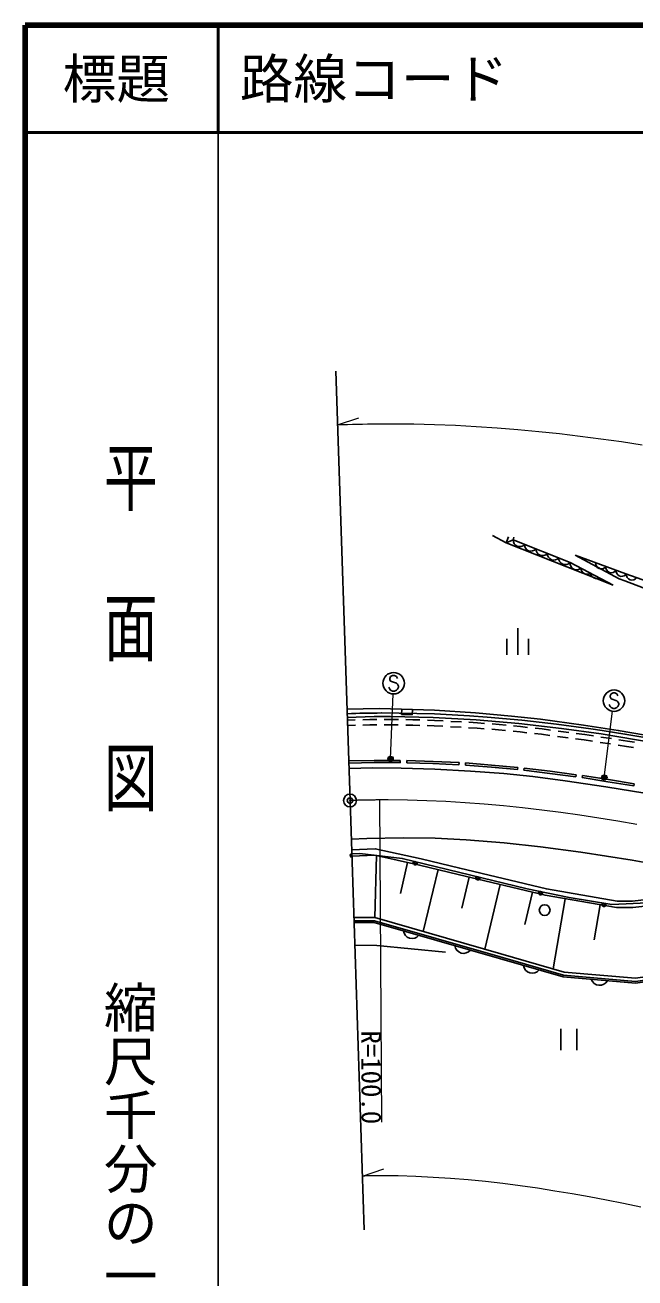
# Model space of a CAD drawing. Units: millimetres at full size, sheet at 1:1000; details may follow other scales. Extents: x 40000 to 680000, y 20000 to 380000.
# Drawn here: x 40000 to 96805, y 263304 to 380000 of the extents above; entities that cross this region are included whole.
import ezdxf
from ezdxf.enums import TextEntityAlignment as Align

# ---------------------------------------------------------------- set-up
doc = ezdxf.new("R2010")
doc.units = ezdxf.units.MM
doc.header["$LTSCALE"] = 1000
doc.header["$PDMODE"] = 32
doc.header["$PDSIZE"] = 500
doc.linetypes.add('CHAIN', pattern=[18.5, 12, -1.5, 3.5, -1.5])
for name, color, linetype, lineweight in [('M-BGD', 7, 'Continuous', 25), ('M-BMK', 2, 'CHAIN', 13), ('M-BMK-OTRS', 5, 'Continuous', 25), ('M-BMK-ROW', 30, 'Continuous', 25), ('M-BMK-SRVR', 3, 'Continuous', 25), ('M-STR-HTXT', 7, 'Continuous', 13), ('M-STR-STRC', 7, 'Continuous', 25), ('M-TTL', 2, 'Continuous', 13), ('M-TTL-BAND', 7, 'Continuous', 25), ('M-TTL-LINE', 7, 'Continuous', 50)]:
    doc.layers.add(name, color=color, linetype=linetype, lineweight=lineweight)
doc.layers.add('M-TTL-TXT', color=7, linetype='Continuous')
doc.styles.add('@ＭＳ ゴシック', font='')
doc.styles.add('ＭＳ ゴシック', font='')
doc.styles.get('@ＭＳ ゴシック').set_extended_font_data('@MS Gothic')
doc.styles.get('ＭＳ ゴシック').set_extended_font_data('MS Gothic')

msp = doc.modelspace()

# ---------------------------------------------------------------- linework, layer by layer
at = {"layer": 'M-BGD'}
for p, q in [((84812, 331763), (83524, 332457)), ((84812, 331763), (85037, 332335)), ((85460, 332045), (84812, 331763)), ((94779, 327835), (84812, 331763)), ((85517, 332292), (85460, 332045)), ((85460, 332045), (90772, 329951)), ((91225, 330611), (95335, 328411)), ((91225, 330611), (95955, 328901)), ((90772, 329951), (94779, 327835)), ((95335, 328411), (95852, 328220)), ((95852, 328220), (97584, 327584)), ((95955, 328901), (113238, 322657)), ((85884, 323826), (85884, 321326)), ((84884, 322826), (84884, 321326)), ((86884, 322826), (86884, 321326)), ((75079, 316276), (75062, 315776)), ((70097, 315263), (70017, 315260)), ((70754, 315280), (70097, 315263)), ((72110, 315316), (71454, 315299)), ((72760, 315319), (72110, 315316)), ((73189, 315924), (73224, 315924)), ((74110, 315327), (73460, 315324)), ((74768, 315317), (74110, 315327)), ((75062, 315776), (76062, 315744)), ((76125, 315294), (75468, 315305)), ((76062, 315744), (76078, 316243)), ((76783, 315272), (76125, 315294)), ((78140, 315226), (77483, 315248)), ((78949, 315183), (78140, 315226)), ((80646, 315093), (79648, 315146)), ((70115, 314764), (70034, 314760)), ((70767, 314781), (70115, 314764)), ((72118, 314816), (71466, 314799)), ((72763, 314819), (72118, 314816)), ((74107, 314827), (73463, 314824)), ((74760, 314817), (74107, 314827)), ((76113, 314794), (75460, 314805)), ((76766, 314772), (76113, 314794)), ((78118, 314726), (77465, 314748)), ((78921, 314684), (78118, 314726)), ((80619, 314594), (79620, 314647)), ((82120, 314514), (81318, 314557)), ((82154, 315013), (81345, 315056)), ((82768, 314462), (82120, 314514)), ((82806, 314960), (82154, 315013)), ((84112, 314353), (83465, 314405)), ((84157, 314851), (83504, 314904)), ((84760, 314290), (84112, 314353)), ((84808, 314787), (84157, 314851)), ((86104, 314159), (85457, 314222)), ((86155, 314656), (85504, 314719)), ((86749, 314089), (86104, 314159)), ((86805, 314585), (86155, 314656)), ((88090, 313943), (87445, 314013)), ((88150, 314440), (87501, 314510)), ((88890, 313838), (88090, 313943)), ((88955, 314334), (88150, 314440)), ((90640, 314112), (89649, 314242)), ((92140, 313914), (91334, 314020)), ((92935, 313792), (92140, 313914)), ((90575, 313616), (89584, 313746)), ((92069, 313419), (91269, 313524)), ((92860, 313297), (92069, 313419)), ((94540, 313039), (93552, 313191)), ((94615, 313533), (93627, 313685)), ((96024, 312811), (95232, 312932)), ((96103, 313304), (95307, 313427)), ((96666, 312703), (96024, 312811)), ((96749, 313196), (96103, 313304)), ((75562, 311488), (75555, 311289)), ((81029, 311267), (81014, 311067)), ((86488, 310786), (86465, 310587)), ((91920, 310102), (91889, 309904)), ((72726, 302642), (72581, 296867)), ((75612, 302012), (74982, 299126)), ((78487, 301338), (77074, 295575)), ((81370, 300637), (80678, 297751)), ((84255, 299945), (82812, 293924)), ((87266, 299224), (86544, 296214)), ((90301, 298623), (89177, 292087)), ((93569, 298061), (93007, 294793)), ((89900, 286511), (89900, 284511)), ((91400, 286511), (91400, 284511))]:
    msp.add_line(p, q, dxfattribs=at)
for points in [[(69983, 316278), (73009, 316343), (78147, 316176), (81968, 315937), (85312, 315637), (88012, 315347), (92020, 314803), (95258, 314303), (97779, 313873), (102048, 313075), (107452, 311961), (113007, 310701), (118211, 309428), (122767, 308489)], [(73224, 315924), (74842, 315919), (76491, 315890), (78136, 315838), (79776, 315763), (81411, 315666), (83054, 315547), (86282, 315254), (89502, 314886), (92698, 314454), (93740, 314292)], [(93740, 314292), (95870, 313962), (99018, 313419), (102141, 312830), (105242, 312202), (108320, 311543), (111382, 310855), (117424, 309433), (122610, 308170)], [(70143, 311454), (72515, 311499), (74946, 311508)], [(70150, 311254), (72517, 311299), (74947, 311308), (74946, 311508)], [(75555, 311289), (77990, 311206), (80411, 311102), (80419, 311302)], [(75562, 311488), (77998, 311406), (80419, 311302)], [(81014, 311067), (83441, 310879), (85865, 310660), (85883, 310859)], [(81029, 311267), (83457, 311078), (85883, 310859)], [(86465, 310587), (88875, 310303), (91290, 309980), (91317, 310178)], [(86488, 310786), (88900, 310501), (91317, 310178)], [(91889, 309904), (94295, 309526), (96695, 309133), (96728, 309330)], [(91920, 310102), (94327, 309723), (96728, 309330)], [(70418, 303182), (72622, 303278), (76882, 302349), (80483, 301466), (88552, 299533), (95152, 298398), (96579, 298397), (101303, 298941), (104332, 299142), (107016, 299172), (111194, 298305), (119189, 296476), (130854, 293722), (133485, 293054)], [(70438, 302582), (72571, 302676), (76747, 301764), (80341, 300883), (88431, 298945), (95101, 297798), (96614, 297797), (101357, 298343), (104355, 298542), (106958, 298571), (111066, 297718), (119053, 295892), (130712, 293140), (134105, 292277)], [(70628, 296873), (72581, 296867), (84326, 293489), (90198, 291792), (96848, 291219), (104037, 292230), (108904, 291550)], [(70638, 296573), (72538, 296567), (84243, 293201), (90143, 291496), (96856, 290917), (104038, 291927), (108845, 291256)], [(70643, 296423), (72517, 296417), (84201, 293056), (90116, 291348), (96860, 290766), (104038, 291775), (109390, 290620)]]:
    msp.add_lwpolyline(points, dxfattribs=at)
msp.add_circle((88395, 297565), 500, dxfattribs=at)
for centre, radius, start, end in [((86065, 332022), 605, 177.90127, 319.08396), ((87127, 331604), 605, 177.90127, 319.08396), ((88190, 331185), 605, 177.90127, 319.08396), ((89252, 330767), 605, 177.90127, 319.08396), ((90314, 330348), 605, 177.90127, 319.08396), ((91364, 329860), 599, 171.21252, 313.106), ((92359, 329447), 599, 182.46057, 298.10069), ((93660, 329862), 524, 173.77917, 326.48983), ((94617, 329516), 524, 173.77917, 326.48983), ((95574, 329171), 524, 173.77917, 314.28469), ((93243, 329051), 599, 192.43461, 297.4378), ((95574, 329171), 524, 314.28469, 326.48983), ((96531, 328825), 524, 173.77917, 326.48983), ((73708, 207825), 108100, 90.27508, 91.96716), ((76043, 295728), 812, 186.57458, 321.33485), ((80848, 294346), 812, 186.57458, 321.33485), ((87245, 292502), 812, 186.50388, 321.26415), ((93515, 291368), 812, 197.69168, 332.45195)]:
    msp.add_arc(centre, radius, start, end, dxfattribs=at)
at = {"layer": 'M-BMK'}
msp.add_lwpolyline([(96987, 305536), (95220, 305842), (93451, 306130), (91679, 306400), (89904, 306650), (88126, 306880), (86346, 307087), (84563, 307272), (82777, 307432), (80990, 307566), (79201, 307674), (77410, 307753), (75618, 307804), (73826, 307824), (73020, 307823)], dxfattribs=at)
msp.add_arc((73587, 207825), 100000, 90.32492, 91.90347, dxfattribs=at)
at = {"layer": 'M-BMK-OTRS'}
for q in [(68937, 347748), (71595, 267792)]:
    msp.add_line((70266, 307770), q, dxfattribs=at)
at = {"layer": 'M-BMK-ROW'}
for points in [[(70009, 315504), (72503, 315583), (74029, 315589), (78015, 315506), (82008, 315288), (85994, 314945), (89968, 314489), (93664, 313971), (98597, 313153), (103508, 312216), (108401, 311181), (113876, 309933), (122000, 307974)], [(70713, 294305), (72760, 294264), (79167, 293638)]]:
    msp.add_lwpolyline(points, dxfattribs=at)
at = {"layer": 'M-BMK-SRVR'}
msp.add_circle((70266, 307770), 600, dxfattribs=at)
msp.add_point((70266, 307770), dxfattribs=at)
at = {"layer": 'M-STR-HTXT'}
for p, q in [((69103, 342750), (71082, 343416)), ((74043, 311652), (74286, 317700)), ((93953, 309917), (94730, 316080)), ((73020, 307823), (73191, 277824)), ((71428, 272789), (73407, 273455))]:
    msp.add_line(p, q, dxfattribs=at)
for points in [[(97472, 340882), (95551, 341170), (93627, 341439), (91701, 341687), (89771, 341914), (87840, 342119), (85906, 342300), (83970, 342456), (82032, 342587), (80092, 342691), (78151, 342767), (76209, 342814), (74267, 342830), (72822, 342823)], [(97344, 269894), (95749, 270225), (94151, 270543), (92550, 270845), (90947, 271132), (89340, 271400), (87730, 271650), (86117, 271879), (84502, 272086), (82883, 272271), (81262, 272431), (79639, 272566), (78013, 272674), (76386, 272754), (74758, 272804), (73219, 272824)]]:
    msp.add_lwpolyline(points, dxfattribs=at)
for centre, radius in [((74043, 311652), 150), ((74043, 311652), 120), ((74043, 311652), 90), ((74043, 311652), 60), ((74043, 311652), 30), ((74043, 311652), 20), ((93953, 309917), 150), ((93953, 309917), 120), ((93953, 309917), 90), ((93953, 309917), 60), ((93953, 309917), 30), ((93953, 309917), 20)]:
    msp.add_circle(centre, radius, dxfattribs=at)
for radius in [135000, 65000]:
    msp.add_arc((73587, 207825), radius, 90.32492, 91.90347, dxfattribs=at)
for p in [(74043, 311652), (93953, 309917)]:
    msp.add_point(p, dxfattribs=at)
at = {"layer": 'M-STR-STRC'}
for p, q in [((74053, 319332), (73962, 319150)), ((73962, 319150), (73962, 319059)), ((73962, 319059), (74053, 318878)), ((74235, 319423), (74053, 319332)), ((74053, 318878), (74599, 318696)), ((74417, 319423), (74235, 319423)), ((74599, 319332), (74417, 319423)), ((74690, 319150), (74599, 319332)), ((74599, 318696), (74690, 318605)), ((74690, 318605), (74781, 318423)), ((73962, 318150), (73871, 318332)), ((74053, 318059), (73962, 318150)), ((74235, 317969), (74053, 318059)), ((74417, 317969), (74235, 317969)), ((74599, 318059), (74417, 317969)), ((74690, 318150), (74599, 318059)), ((74781, 318332), (74690, 318150)), ((74781, 318423), (74781, 318332)), ((94582, 317703), (94491, 317521)), ((94491, 317521), (94491, 317430)), ((94491, 317430), (94582, 317248)), ((94764, 317794), (94582, 317703)), ((94946, 317794), (94764, 317794)), ((95128, 317703), (94946, 317794)), ((95219, 317521), (95128, 317703)), ((94491, 316521), (94400, 316703)), ((94582, 316430), (94491, 316521)), ((94582, 317248), (95128, 317067)), ((94764, 316339), (94582, 316430)), ((94946, 316339), (94764, 316339)), ((95128, 316430), (94946, 316339)), ((95128, 317067), (95219, 316976)), ((95219, 316521), (95128, 316430)), ((95219, 316976), (95309, 316794)), ((95309, 316703), (95219, 316521)), ((95309, 316794), (95309, 316703))]:
    msp.add_line(p, q, dxfattribs=at)
for points in [[(132294, 300600), (123861, 302640), (118046, 304028), (112829, 305260), (108558, 306247), (104877, 307051), (101531, 307732), (97715, 308446), (94079, 309047), (90316, 309598), (87308, 309994), (84590, 310277), (81489, 310515), (78170, 310687), (75019, 310796), (72388, 310808), (70167, 310750)], [(70385, 304176), (71846, 304246), (75230, 304305), (78187, 304257), (81099, 304120), (84614, 303834), (88000, 303471), (91779, 302965), (96540, 302205), (101335, 301361), (106141, 300433), (111406, 299293), (119819, 297359), (130324, 294888), (143984, 291571), (172569, 284560)], [(70431, 302796), (71196, 302831), (75130, 302377), (86779, 299560), (90693, 298740), (94639, 298074), (98641, 298283), (102612, 298654), (104629, 298805), (108619, 298540), (111308, 297987), (119092, 296206), (126895, 294376), (134675, 292496), (169621, 283961), (173508, 283017), (196783, 277293), (200654, 276382), (204582, 275547), (208512, 274744), (212421, 273986), (216369, 273331)]]:
    msp.add_lwpolyline(points, dxfattribs=at)
for centre, radius in [((74326, 318696), 1000), ((94855, 317067), 1000), ((76342, 301968), 100), ((82174, 300558), 100), ((88018, 299185), 100), ((93919, 298081), 100)]:
    msp.add_circle(centre, radius, dxfattribs=at)
for centre, radius, start, end in [((70438, 302646), 150, 92.60551, 272.60551), ((76342, 301968), 188, 129.53513, 23.27492), ((76342, 301968), 150, 117.81465, 34.9954), ((76342, 301968), 112, 76.40505, 76.405), ((82174, 300558), 188, 129.53513, 23.27492), ((82174, 300558), 150, 117.81465, 34.9954), ((82174, 300558), 112, 76.40505, 76.405), ((88018, 299185), 188, 131.29618, 25.03597), ((88018, 299185), 150, 119.5757, 36.75645), ((88018, 299185), 112, 78.16609, 78.16606), ((93919, 298081), 188, 133.55702, 27.29682), ((93919, 298081), 150, 121.83654, 39.0173), ((93919, 298081), 112, 80.42694, 80.42689)]:
    msp.add_arc(centre, radius, start, end, dxfattribs=at)
at = {"layer": 'M-TTL', "lineweight": 140}
for p, q in [((40000, 380000), (40000, 20000)), ((680000, 380000), (40000, 380000))]:
    msp.add_line(p, q, dxfattribs=at)
at = {"layer": 'M-TTL-BAND'}
msp.add_line((58000, 370000), (58000, 20000), dxfattribs=at)
at = {"layer": 'M-TTL-LINE'}
for p, q in [((58000, 380000), (58000, 370000)), ((40000, 370000), (680000, 370000))]:
    msp.add_line(p, q, dxfattribs=at)

# ---------------------------------------------------------------- texts
at = {"layer": 'M-STR-HTXT', "style": 'ＭＳ ゴシック'}
msp.add_text('R=100.0', height=1833, rotation=270.325, dxfattribs=at).set_placement((73142, 286358), align=Align.TOP_LEFT)
at = {"layer": 'M-TTL-BAND', "style": '@ＭＳ ゴシック', "width": 1.4}
msp.add_text('平  面  図', height=3666, rotation=270, dxfattribs=at).set_placement((49777, 306475), align=Align.MIDDLE_RIGHT)
at = {"layer": 'M-TTL-BAND', "style": '@ＭＳ ゴシック'}
msp.add_text('縮尺千分の一', height=3666, rotation=270, dxfattribs=at).set_placement((49777, 261030), align=Align.MIDDLE_RIGHT)
at = {"layer": 'M-TTL-TXT', "style": 'ＭＳ ゴシック'}
msp.add_text('標題', height=3666, dxfattribs=at).set_placement((48500, 375000), align=Align.MIDDLE_CENTER)
msp.add_text('路線コード', height=3666, dxfattribs=at).set_placement((60000, 375000), align=Align.MIDDLE_LEFT)

doc.saveas('drawing.dxf')
